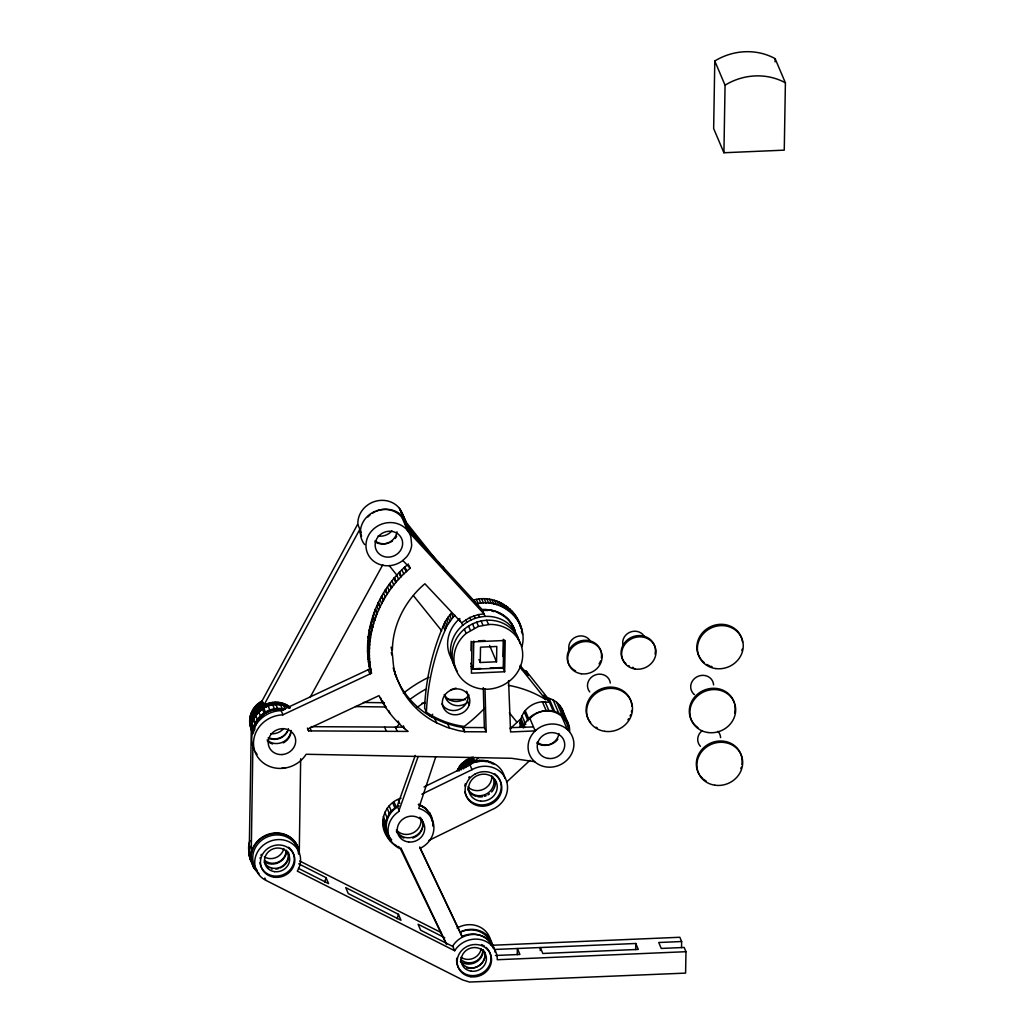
<?xml version="1.0" encoding="UTF-8"?>
<svg xmlns="http://www.w3.org/2000/svg" width="1034" height="1034" viewBox="0 0 1034 1034"><rect width="100%" height="100%" fill="white"/><g stroke="black" fill="none" stroke-linecap="round" stroke-linejoin="round"><path stroke-width="1.5" d="M393.566 669.244L396.591 677.49C392.196 667.809 393.67 656.874 391.098 647.103M254.286 750.012A28.784 26.419 -23 0 1 280.977 710.616L369.694 669.011C361.305 630.339 378.198 588.785 408.391 564.008M534.668 761.696L511.649 758.297L306.142 754.264A28.784 26.419 -23 0 1 256.91 755.776A28.784 26.419 -23 0 1 282.773 714.856L371.49 673.25C363.102 634.579 379.995 593.025 410.188 568.248L408.986 565.417M249.181 853.903L251.301 729.384C250.15 710.772 273.441 697.743 289.029 707.45M259.043 873.769L253.446 867.009L251.159 858.569L252.878 746.419M249.892 846.096L249.052 850.517L251.21 855.609A24.364 22.36 -23 0 1 275.587 833.391A24.364 22.36 -23 0 1 299.253 853.528L300.674 758.749M470.974 650.761L471.142 641.351M503.752 639.723L503.274 667.951L473.288 669.244L473.766 641.015M480.254 662.497L480.513 647.168L496.785 646.47L496.527 661.799L480.254 662.497L478.988 659.524M503.054 656.564L503.338 639.348M504.67 671.764L505.199 640.473L471.956 641.894L471.426 673.186L504.67 671.764L502.86 667.512L490.206 668.067M517.271 954.64L517.388 948.514L519.908 954.447L495.467 955.494M540.252 950.595L540.304 947.532L542.824 953.477L638.301 949.419L635.781 943.486L494.472 949.483A23.213 21.3 -23 0 0 475.73 934.516A23.213 21.3 -23 0 0 452.698 946.084L454.676 950.75A23.213 21.3 -23 0 1 480.642 939.609A23.213 21.3 -23 0 1 497.264 959.733L685.969 951.707L685.594 973.11L469.501 982.054L462.547 979.883L265.841 880.335L264.859 878.008M635.677 949.6L635.781 943.486M681.535 947.635L681.639 941.522L679.842 937.269L491.15 945.309M714.791 61.032L713.654 128.565L723.916 152.748L784.263 150.15L785.401 82.849L775.138 58.667L773.432 57.736A58.02 53.251 -23 0 0 716.123 60.205L714.791 61.032L725.067 85.215L723.916 152.748M775.086 61.872L775.138 58.667M252.025 730.534C246.182 720 251.727 706.106 262.209 700.949L264.911 707.308L258.888 711.819L255.295 716.523L252.593 710.164M253.175 732.15C253.136 716.497 270.611 704.942 285.242 709.324L283.445 705.085M249.31 855.376L249.052 850.517M432.781 826.076L432.871 823.116L432.884 824.602M249.233 850.943L249.504 847.557M384.958 824.589L385.449 821.642M396.513 845.683C379.568 837.992 382.916 812.155 399.124 805.835M520.128 726.837C519.495 720.569 521.899 714.21 526.112 709.608A23.213 21.3 -23 0 1 542.062 701.789L549.481 702.241L543.729 695.236M387.905 837.734C376.971 823.788 384.609 803.004 401.063 798.183M521.963 646.638C529.188 620.361 500.598 596.657 475.614 604.192M324.779 882.041L326.072 877.685L298.736 863.855M397.146 918.67L398.452 914.302L345.744 887.637L348.264 893.57L400.972 920.247L398.452 914.302M391.679 839.802A23.213 21.3 -23 0 1 396.772 807.438L415.254 755.427M446.559 944.546L400.481 848.875A23.213 21.3 -23 0 1 398.581 811.677L418.085 756.668M431.592 717.299L432.626 714.274M435.702 757.004L418.731 808.355A23.213 21.3 -23 0 1 433.879 826.722A23.213 21.3 -23 0 1 420.76 848.022L420.114 848.319L461.978 936.442L462.767 936.08A23.213 21.3 -23 0 1 485.437 938.006M426.409 712.232L424.599 707.98A256.264 235.183 -23 0 1 441.324 630.533L445.279 621.46L451.251 613.02L453.06 617.259L447.089 625.699L443.134 634.773A256.264 235.183 -23 0 0 426.409 712.232A92.84 85.202 -23 0 0 464.214 726.45A167.069 153.329 -23 0 0 484.571 708.277M456.666 771.235L461.423 763.842L470.108 757.935L471.53 757.405L473.688 762.497L481.094 761.179A23.213 21.3 -23 0 1 487.001 761.774M407.474 528.917L406.052 522.105L399.473 508.379A23.213 21.3 -23 0 0 377.151 500.857L375.678 501.206A23.213 21.3 -23 0 0 357.854 523.863L261.99 701.065L264.691 707.424M310.071 697.407L382.8 564.758M389.301 813.357L391.291 810.94M453.06 617.259L454.882 615.385M510.085 728.763L521.058 718.63L524.845 727.548M533.079 726.941L510.331 727.652M506.634 782.027L529.977 760.326M478.328 757.935L474.774 761.205L480.732 760.326A23.213 21.3 -23 0 1 490.788 762.316M473.688 762.497L464.641 767.874L462.482 762.782M459.846 618.552L458.657 619.599A34.807 31.951 -23 0 0 451.574 658.813M518.435 639.671A34.807 31.951 -23 0 0 486.226 616.367C477.126 616.652 468.247 620.232 461.539 626.384A34.807 31.951 -23 0 0 455.567 667.382M520.05 643.484A34.807 31.951 -23 0 0 487.854 620.193C478.755 620.465 469.875 624.058 463.154 630.197A34.807 31.951 -23 0 0 457.196 671.195M466.14 633.403L464.951 634.449A34.807 31.951 -23 0 0 456.459 670.872A34.807 31.951 -23 0 0 489.224 689.109C498.259 688.282 506.957 684.185 513.265 677.632A34.807 31.951 -23 0 0 520.167 642.786A34.807 31.951 -23 0 0 489.651 624.433L478.535 626.397L466.14 633.403L464.344 629.163M417.219 707.411L418.654 706.312A110.237 101.177 -23 0 1 424.599 702.267M402.833 560.467L402.136 560.997A23.213 21.3 -23 0 1 391.007 565.52L389.521 565.688A23.213 21.3 -23 0 1 373.119 560.751L372.072 559.821A23.213 21.3 -23 0 1 365.958 546.107L365.971 544.698A23.213 21.3 -23 0 1 382.334 523.889A23.213 21.3 -23 0 1 407.59 530.61L409.167 532.937A23.291 21.352 -16.3 0 1 410.86 536.749L411.687 545.086A22.502 20.822 -17.9 0 1 410.795 549.274A22.283 20.667 -18.7 0 1 409.05 553.268A22.102 20.551 -19.6 0 1 406.543 556.925L402.833 560.467L410.188 568.248M462.728 625.35L461.642 622.804L469.811 617.492L478.419 614.597L483.977 613.886L407.667 530.739L402.006 517.465A23.213 21.3 -23 0 0 376.751 510.731A23.213 21.3 -23 0 0 360.388 531.541L360.388 532.949A23.213 21.3 -23 0 0 364.601 544.582M472.551 762.756A23.006 21.119 -23 0 0 469.694 764.152L468.389 765.057L466.256 759.9M468.557 765.483L469.875 764.578L424.005 786.977M725.067 85.215L726.385 84.387A58.02 53.251 -23 0 1 783.694 81.919L785.401 82.849M290.412 707.463C283.161 701.168 272.02 700.677 263.799 705.304L359.742 529.511A23.213 21.3 -23 0 0 361.642 536.194M421.859 794.177L472.034 769.671A23.006 21.119 -23 0 1 476.39 767.706A24.364 22.36 -23 0 1 505.355 778.24A24.364 22.36 -23 0 1 496.242 807.373A23.006 21.119 -23 0 1 492.016 809.596L428.942 840.396M461.978 936.442L460.169 932.203L460.97 931.841A23.213 21.3 -23 0 1 491.163 943.654M280.059 702.59L280.964 704.71L275.018 704.387L269.099 705.537L268.194 703.404M522.248 631.903C518.745 609.75 495.764 593.865 473.818 599.953L475.02 602.77M569.631 731.465C570.329 718.927 557.843 709.117 545.849 710.707A23.213 21.3 -23 0 0 535.806 713.874M408.016 529.925A23.213 21.3 -23 0 0 406.621 527.508L405.871 526.5L482.18 609.646L483.343 609.582A34.807 31.951 -23 0 1 514.984 630.869M478.496 640.809L484.817 640.537M471.207 668.882L480.707 668.468M281.868 768.197L284.828 768.068M681.639 941.522L658.723 942.504L661.243 948.436L684.172 947.467L685.969 951.707M311.118 726.669L403.195 727.161M396.798 678.446L399.163 683.487A92.84 85.202 -23 0 0 434.797 718.63L445.447 723.193L456.692 726.359L463.09 727.484L484.351 727.6L486.161 731.839L464.886 731.723L458.489 730.599L447.257 727.432L436.594 722.869A92.84 85.202 -23 0 1 417.891 709.906L413.871 705.938A92.84 85.202 -23 0 1 400.959 687.739L394.794 673.237M308.636 730.896L408.107 731.426C395.751 722.003 385.747 709.595 378.987 695.624L307.796 729.009L308.636 730.896L307.434 728.065M447.515 699.398L465.274 699.643M363.361 702.461L384.351 702.745M421.872 703.262L425.103 703.314M355.476 706.571L386.147 706.985M522.338 669.877L526.371 671.234L547.671 698.002C555.568 699.682 562.315 706.067 563.737 714.106M288.124 705.757L289.029 707.876L282.398 705.033L281.507 702.9M418.731 804.194L425.245 807.877L430.196 813.836L429.407 812.608M418.912 804.62L426.357 808.846M397.832 846.419L399.24 846.988M299.77 861.038L441.402 932.707M444.749 937.735L418.111 924.254L420.631 930.199L452.879 946.511M298.387 868.327L328.592 883.618L326.072 877.685M454.676 950.75L297.301 871.119A23.213 21.3 -23 0 0 289.442 841.999A23.213 21.3 -23 0 0 257.983 851.215A23.213 21.3 -23 0 0 265.841 880.335M544.104 695.494L545.525 699.488A110.237 101.177 -23 0 0 508.289 685.309M392.377 655.569L391.175 652.738M461.642 622.804L424.871 583.771C405.574 600.069 392.597 624.704 392.403 650.037M509.335 712.762L517.065 722.352M389.159 565.546L397.25 575.576M413.419 595.662L441.712 630.805M404.63 520.309L435.766 559.42M437.77 561.94L439.786 564.461M520.128 665.392L528.167 675.473L526.371 671.234M427.507 551.019L405.431 523.294L405.496 524.251M519.818 666.969L545.9 699.734M251.288 860.042L249.129 854.95L250.655 860.585L253.718 865.574M387.323 834.567L383.743 828.234M399.473 508.379L406.052 522.105M402.084 517.582L402.833 518.59A23.213 21.3 -23 0 1 406.129 527.689M382.619 701.13L384.079 703.508M430.015 813.409L432.018 817.804L433.052 823.542M419.688 846.975L460.169 932.203M400.817 847.815L446.132 943.202M561.876 708.665L568.131 723.257M564.357 715.567L569.32 727.264M559.704 705.317L565.288 718.475M556.719 702.332L562.302 715.476M561.721 716.355L567.304 729.5M553.138 699.979L558.722 713.137M517.246 618.461L520.968 627.186M516.056 616.329L517.853 620.581M519.895 625.273L521.692 629.512M514.699 614.286L516.509 618.539M513.213 612.348L515.01 616.587M521.42 631.49L522.622 634.32M549.093 698.364L554.676 711.521M511.584 610.499L513.381 614.752M509.827 608.78L511.623 613.02M547.671 698.002L553.255 711.146M507.94 607.165L509.736 611.404M505.936 605.678L507.733 609.931M503.829 604.334L505.626 608.574M545.06 701.698L548.847 710.604M501.619 603.119L503.429 607.359M542.398 701.776L546.185 710.681M499.332 602.047L501.128 606.299M496.953 601.129L498.763 605.368M494.511 600.366L496.32 604.606M492.016 599.746L493.813 603.998M489.47 599.293L491.266 603.533M486.885 598.996L488.694 603.249M484.274 598.867L486.083 603.106M481.663 598.893L483.46 603.132M529.602 717.751L535.185 730.909L510.589 731.969L508.547 680.592M479.026 599.087L480.836 603.326M525.233 710.616L529.02 719.522L529.899 718.514A23.213 21.3 -23 0 1 534.513 714.649M482.18 609.646L485.062 616.432M486.678 620.258L488.475 624.497M476.416 599.436L478.212 603.675M524.225 711.909L528.012 720.814M522.002 715.709L525.776 724.614M478.419 614.597L479.505 617.143M481.12 620.956L482.917 625.208M489.599 645.462L496.527 661.799M520.386 720.75L522.907 726.682M520.102 722.611L521.989 727.07M474.037 615.786L475.11 618.332M476.739 622.145L478.535 626.397M469.811 617.492L470.897 620.038M472.512 623.864L474.309 628.103M465.83 619.702L466.916 622.248M468.531 626.061L470.328 630.301M442.979 566.361L444.775 570.6M459.174 618.616L460.376 621.447M470.767 663.298L473.288 669.244M449.557 614.997L451.354 619.237M447.981 617.078L449.79 621.318M401.05 510.693L406.53 523.411M400.3 509.503L406.905 524.755M404.036 518.693L407.189 526.125M446.559 619.224L448.355 623.476M405.483 523.062L407.409 527.96M445.279 621.46L447.089 625.699M444.155 623.76L445.964 628M443.185 626.113L444.995 630.352M467.407 700.638L469.203 704.878M404.889 566.916L406.685 571.156M404.565 567.227L406.362 571.479M404.346 567.408L406.155 571.66M401.942 569.786L403.738 574.038M399.525 572.151L401.321 576.39M479.375 760.404L479.737 761.244M479.233 760.404L479.595 761.257M399.279 572.422L401.076 576.662M399.008 572.681L400.817 576.92M477.734 760.585L478.096 761.425M463.09 727.484L464.886 731.723M462.495 727.406L464.305 731.658M476.247 760.843L476.609 761.696M396.772 575.188L398.568 579.428M472.977 756.953L475.136 762.045M394.497 577.696L396.306 581.935M394.277 577.967L396.074 582.22M394.032 578.239L395.828 582.491M470.108 757.935L472.267 763.027M468.712 758.542L470.871 763.635M391.951 580.875L393.76 585.115M469.694 764.152L472.034 769.671M467.368 759.24L469.526 764.333M466.063 760.016L468.221 765.108M389.857 583.499L391.666 587.739M389.65 583.796L391.459 588.036M464.809 760.869L466.967 765.961M389.43 584.081L391.227 588.32M447.735 723.916L449.531 728.156M463.62 761.787L465.778 766.879M387.53 586.834L389.327 591.073M461.423 763.842L463.581 768.934M460.427 764.953L462.043 768.766M385.617 589.561L387.414 593.8M357.945 524.781L361.228 532.523M385.423 589.871L387.233 594.111M385.217 590.168L387.026 594.408M459.51 766.116L461.125 769.942M458.669 767.344L459.742 769.891M383.511 593.012L385.307 597.251M457.907 768.598L458.993 771.144M434.797 718.63L436.594 722.869M381.779 595.855L383.588 600.095M381.611 596.166L383.42 600.405M381.43 596.476L383.226 600.715M429.278 714.533L429.821 715.799M379.917 599.41L381.714 603.649M378.379 602.331L380.176 606.583M378.237 602.667L380.034 606.906M378.069 602.977L379.866 607.216M376.751 605.989L378.56 610.228M375.42 608.987L377.216 613.227M375.303 609.323L377.1 613.563M375.161 609.646L376.958 613.886M374.049 612.723L375.846 616.962M372.925 615.786L374.722 620.025M372.822 616.122L374.618 620.361M372.705 616.458L374.502 620.697M393.166 667.899L394.962 672.152M371.801 619.573L373.61 623.825M370.883 622.701L372.692 626.94M370.805 623.037L372.615 627.276M370.715 623.373L372.511 627.612M370.03 626.526L371.826 630.779M369.332 629.693L371.077 634.269M369.203 630.378L370.999 634.617M368.737 633.558L370.547 637.797M368.259 636.737L370.056 640.977M368.233 637.073L370.03 641.326M368.182 637.422L369.978 641.662M367.936 640.615L369.733 644.854M403.376 725.803L404.578 728.634M367.665 643.794L369.474 648.047M367.665 644.143L369.461 648.383M367.639 644.492L369.435 648.732M367.613 647.672L369.422 651.911M398.129 721.06L399.331 723.89M367.574 650.864L369.371 655.104M367.6 651.2L369.397 655.44M367.587 651.549L369.397 655.789M367.794 654.716L369.59 658.955M367.975 657.882L369.771 662.122M368.014 658.219L369.836 662.807M368.453 661.695L370.262 665.935M388.771 710.591L389.973 713.421M368.854 664.836L370.663 669.076M395.44 727.122L397.237 731.361M368.918 665.172L370.767 669.748M369.603 668.597L371.49 673.25M384.687 704.917L385.876 707.747M380.409 697.562L382.218 701.802M368.169 669.735L369.965 673.974M384.583 727.057L386.38 731.309M398.193 799.579L399.822 803.405M397.586 806.934L399.382 811.186M393.967 801.802L396.319 807.321M392.661 802.707L395.001 808.226M389.133 805.848L391.472 811.367M387.143 808.265L389.482 813.784M384.79 812.246L387.13 817.765M383.291 816.55L385.63 822.056M382.787 819.497L385.139 825.016M389.379 838.509L390.542 841.262M382.813 823.943L385.152 829.449M310.11 728.078L311.312 730.909M286.896 705.02L287.801 707.14M285.617 704.361L286.521 706.493M284.285 703.792L285.19 705.912M282.915 703.301L283.807 705.421M280.421 704.438L282.217 708.691M278.598 702.37L279.503 704.49M281.17 710.616L282.98 714.856M277.112 702.241L278.017 704.374M275.626 702.215L276.517 704.335M275.729 704.206L277.526 708.458M274.113 702.267L275.018 704.387M272.614 702.422L273.519 704.542M272.575 704.542L274.385 708.781M271.128 702.655L272.032 704.774M269.654 702.991L270.546 705.11M267.974 705.744L269.771 709.983M266.759 703.921L267.664 706.041L266.268 706.636L265.363 704.516M263.644 707.76L265.441 712.012M260.891 701.698L263.592 708.057M259.624 702.538L264.084 712.853M258.41 703.443L261.111 709.802M257.272 704.413L259.973 710.772M256.186 705.446L258.888 711.819M258.59 711.586L260.387 715.825M255.165 706.545L257.867 712.917M254.235 707.708L256.936 714.067M253.369 708.91L256.07 715.269M255.54 715.14L257.337 719.38M251.895 711.457L254.597 717.816M251.301 712.788L254.002 719.147L253.485 720.504L250.784 714.132M253.252 719.16L255.049 723.399M250.37 715.515L253.072 721.874M250.034 716.911L252.516 724.679L249.814 718.32M251.805 723.464L253.614 727.703M249.685 719.729L251.844 724.821M251.52 724.937L253.33 729.177M249.646 721.15L251.805 726.243M249.711 722.546L251.882 727.639M249.879 723.942L252.037 729.035M250.138 725.325L251.766 729.138M250.499 726.669L251.585 729.216M251.301 729.384L253.097 733.623M248.974 852.003L251.184 857.083M249 853.477L251.159 858.569M254.261 866.854L255.876 870.667M249.362 856.398L251.52 861.49M252.813 864.411L254.984 869.504M252.012 863.183L254.17 868.276M249.698 857.832L253.446 867.009M402.265 513.187L403.415 517.22M485.011 688.683L486.161 731.839M483.292 687.636L484.351 727.6M590.608 722.611A23.213 21.3 -23 0 1 601.297 688.851A23.213 21.3 -23 0 1 631.929 706.3M631.709 710.526A23.213 21.3 -23 0 1 631.438 711.935M630.611 714.701A23.213 21.3 -23 0 1 630.068 716.045M628.698 718.63A23.213 21.3 -23 0 1 627.884 719.858M597.238 727.871A23.213 21.3 -23 0 1 595.985 727.186M589.729 691.901A11.607 10.65 -23 0 1 594.718 675.163A11.607 10.65 -23 0 1 610.331 683.035M704.4 662.781A23.213 21.3 -23 0 1 709.311 627.341A23.213 21.3 -23 0 1 742.567 642.114M742.205 649.145A23.213 21.3 -23 0 1 741.843 650.541M712.077 666.659A23.213 21.3 -23 0 1 710.681 666.219M709.324 665.702A23.213 21.3 -23 0 1 706.752 664.397M699.204 774.233A23.213 21.3 -23 0 1 715.127 741.624A23.213 21.3 -23 0 1 741.921 764.436M741.288 767.228A23.213 21.3 -23 0 1 740.822 768.598M706.196 781.084A23.213 21.3 -23 0 1 703.844 779.468M702.771 778.55A23.213 21.3 -23 0 1 699.966 775.41M717.893 731.348A11.607 10.65 -23 0 1 720.595 737.643M700.419 746.315A11.607 10.65 -23 0 1 702.319 730.573M692.961 722.701A23.213 21.3 -23 0 1 703.094 690.634A23.213 21.3 -23 0 1 734.463 703.34M734.786 704.71A23.213 21.3 -23 0 1 734.644 713.124M697.976 727.613A23.213 21.3 -23 0 1 693.814 723.8M692.121 691.953A11.607 10.65 -23 0 1 698.997 675.952A11.607 10.65 -23 0 1 713.589 684.935M694.447 694.564A11.607 10.65 -23 0 1 693.904 694.111M693.4 693.62A11.607 10.65 -23 0 1 692.509 692.534M569.295 650.644A11.607 10.65 -23 0 1 575.99 636.931A11.607 10.65 -23 0 1 590.569 641.494M575.511 670.846A17.41 15.975 -23 0 1 574.103 644.079A17.41 15.975 -23 0 1 601.025 651.562M601.271 652.583A17.41 15.975 -23 0 1 601.361 657.844M600.547 660.959A17.41 15.975 -23 0 1 600.134 661.967M599.642 662.962A17.41 15.975 -23 0 1 599.1 663.918M623.218 645.94A11.607 10.65 -23 0 1 629.564 632.381A11.607 10.65 -23 0 1 644.143 636.181M625.919 663.725A17.41 15.975 -23 0 1 633.545 636.492A17.41 15.975 -23 0 1 655.078 654.186M633.558 667.589A17.41 15.975 -23 0 1 632.485 667.318M629.435 666.142A17.41 15.975 -23 0 1 628.491 665.625M396.022 727.897A110.237 101.177 -23 0 1 399.667 723.554M450.553 689.833A110.237 101.177 -23 0 1 456.059 688.114M409.477 699.798A121.844 111.827 -23 0 1 425.426 689.355M492.081 762.963A23.213 21.3 -23 0 1 494.511 764.475M488.423 762.148A23.213 21.3 -23 0 1 489.806 762.614M491.137 763.17A23.213 21.3 -23 0 1 492.442 763.803M367.897 516.987A23.213 21.3 -23 0 1 370.094 514.945M372.537 513.174A23.213 21.3 -23 0 1 375.2 511.701M376.583 511.093A23.213 21.3 -23 0 1 379.465 510.111L380.926 509.762A23.213 21.3 -23 0 1 403.26 517.284M403.376 693.258A121.844 111.827 -23 0 1 428.916 677.218M492.895 776.961A13.92 12.783 -23 0 1 486.058 794.164A13.92 12.783 -23 0 1 467.975 789.33M491.796 775.901A13.92 12.783 -23 0 1 483.485 789.265A13.92 12.783 -23 0 1 467.833 786.913M396.655 536.297A13.92 12.783 -23 0 1 396.203 537.06M395.699 537.783A13.92 12.783 -23 0 1 395.143 538.481M392.506 540.937A13.92 12.783 -23 0 1 390.167 542.333M389.327 542.695A13.92 12.783 -23 0 1 386.729 543.496L385.837 543.651A13.92 12.783 -23 0 1 375.096 540.795M391.899 530.843A13.92 12.783 -23 0 1 383.485 535.858L382.593 536.013A13.92 12.783 -23 0 1 378.121 535.974M557.856 739.142A13.92 12.783 -23 0 1 557.3 739.84M556.706 740.512A13.92 12.783 -23 0 1 555.387 741.74M554.676 742.283A13.92 12.783 -23 0 1 537.253 742.141M288.396 729.086A13.92 12.783 -23 0 1 276.453 738.754L275.548 738.858A13.92 12.783 -23 0 1 268.646 737.656M283.639 728.569A13.92 12.783 -23 0 1 270.701 733.726M257.091 754.381A28.784 26.419 -23 0 1 255.114 751.537M473.107 667.951A23.213 21.3 -23 0 1 470.638 666.491M291.006 730.392A13.92 12.783 -23 0 1 281.946 742.49A13.92 12.783 -23 0 1 267.095 739.917M254.661 729.901A22.981 21.094 -23 0 1 254.855 728.505M255.514 725.739A22.981 21.094 -23 0 1 255.993 724.395M256.548 723.063A22.981 21.094 -23 0 1 283.768 709.776M396.966 531.747A13.92 12.783 -23 0 1 375.071 541.855M567.912 727.07A23.213 21.3 -23 0 0 530.403 717.014L529.292 718.035A23.213 21.3 -23 0 0 523.294 728.014M568.157 728.453A23.213 21.3 -23 0 1 568.286 729.849M559.006 733.545A13.92 12.783 -23 0 1 536.853 743.084M466.644 691.242A13.92 12.783 -23 0 1 467.523 700.264L467.265 701.091A13.92 12.783 -23 0 1 455.063 710.461A13.92 12.783 -23 0 1 441.88 703.96M480.823 609.802A33.657 30.891 -23 0 1 514.932 631.167M505.225 617.117A33.657 30.891 -23 0 1 515.294 632.007M483.356 610.474A33.657 30.891 -23 0 1 487.699 610.512M491.951 611.094A33.657 30.891 -23 0 1 494.032 611.585M498.039 612.942A33.657 30.891 -23 0 1 503.545 615.902M418.318 804.542A23.213 21.3 -23 0 1 431.953 821.086M486.575 938.859A23.213 21.3 -23 0 1 490.426 942.943M492.468 946.588A23.213 21.3 -23 0 1 492.972 947.894M468.971 694.913A14.502 13.313 -23 0 1 444.219 694.525M466.761 703.055A14.502 13.313 -23 0 1 444.723 694.615M484.83 952.12A13.959 12.809 -23 0 1 466.748 967.863M483.24 949.548A13.959 12.809 -23 0 1 475.485 962.434A13.959 12.809 -23 0 1 460.311 961.336M422.079 819.6A13.92 12.783 -23 0 1 414.388 836.519A13.92 12.783 -23 0 1 396.617 830.871M420.773 818.14A13.92 12.783 -23 0 1 413.005 832.926A13.92 12.783 -23 0 1 396.397 830.031M496.255 775.048A18.573 17.048 -23 0 1 491.085 802.63A18.573 17.048 -23 0 1 464.822 791.579M464.809 785.969A18.573 17.048 -23 0 1 465.339 783.733M468.699 777.594A18.573 17.048 -23 0 1 469.488 776.689M494.498 773.613A18.573 17.048 -23 0 1 495.402 774.298M474.037 762.187A24.364 22.36 -23 0 1 504.851 778.266M420.993 818.566A13.92 12.783 -23 0 1 422.596 827.459M422.402 828.299A13.92 12.783 -23 0 1 421.032 831.504M420.567 832.241A13.92 12.783 -23 0 1 418.201 834.929M417.503 835.511A13.92 12.783 -23 0 1 416.78 836.041M416.017 836.545A13.92 12.783 -23 0 1 415.229 836.984M414.401 837.385A13.92 12.783 -23 0 1 412.708 838.031M403.88 838.031A13.92 12.783 -23 0 1 403.053 837.734M401.489 836.984A13.92 12.783 -23 0 1 400.765 836.532M400.068 836.041A13.92 12.783 -23 0 1 399.408 835.498M397.211 832.952A13.92 12.783 -23 0 1 396.41 831.491M419.985 817.222A13.92 12.783 -23 0 1 420.515 817.868M495.247 780.36A14.502 13.313 -23 0 1 494.847 786.486M494.549 787.339A14.502 13.313 -23 0 1 493.774 788.994M493.308 789.782A14.502 13.313 -23 0 1 491.615 791.979M489.509 793.854A14.502 13.313 -23 0 1 487.919 794.888M486.213 795.715A14.502 13.313 -23 0 1 484.416 796.335M482.568 796.736A14.502 13.313 -23 0 1 477.915 796.736M476.118 796.335A14.502 13.313 -23 0 1 471.362 793.854M470.69 793.272A14.502 13.313 -23 0 1 470.069 792.651M469.501 791.979A14.502 13.313 -23 0 1 467.717 788.994M288.46 852.313A13.92 12.783 -23 0 1 288.344 859.008M288.072 859.836A13.92 12.783 -23 0 1 286.431 862.938M285.888 863.649A13.92 12.783 -23 0 1 283.316 866.143M282.566 866.673A13.92 12.783 -23 0 1 280.175 867.965M278.456 868.586A13.92 12.783 -23 0 1 275.794 869.116M272.213 869.051A13.92 12.783 -23 0 1 271.335 868.896M268.827 868.108A13.92 12.783 -23 0 1 268.039 867.746M286.702 850.543A13.92 12.783 -23 0 1 278.831 862.485A13.92 12.783 -23 0 1 264.407 861.774M251.727 730.805A24.053 22.076 -23 0 1 253.537 719.25M254.196 717.893A24.053 22.076 -23 0 1 268.065 706.015M269.564 705.524A24.053 22.076 -23 0 1 272.614 704.826M274.165 704.619A24.053 22.076 -23 0 1 288.861 707.695M251.495 852.223A24.364 22.36 -23 0 1 276.983 832.952A24.364 22.36 -23 0 1 299.072 853.115M251.029 855.183A24.364 22.36 -23 0 1 251.21 853.696M251.779 731.814A24.053 22.076 -23 0 1 262.933 707.993A24.053 22.076 -23 0 1 289.934 708.07M253.692 732.124A23.743 21.792 -23 0 1 253.757 730.676M253.937 729.229A23.743 21.792 -23 0 1 283.575 709.518M254.118 729.655A23.743 21.792 -23 0 1 283.755 709.944M291.071 730.948A13.92 12.783 -23 0 1 287.517 739.62M286.896 740.266A13.92 12.783 -23 0 1 284.777 741.973M284.014 742.451A13.92 12.783 -23 0 1 283.213 742.89M272.692 743.989A13.92 12.783 -23 0 1 271.037 743.407M270.249 743.045A13.92 12.783 -23 0 1 268.775 742.166M268.09 741.662A13.92 12.783 -23 0 1 267.444 741.107M288.383 729.216A13.92 12.783 -23 0 1 268.09 737.94M460.401 932.022A23.213 21.3 -23 0 1 492.985 947.17M255.618 868.133A23.213 21.3 -23 0 1 267.25 836.933A23.213 21.3 -23 0 1 297.908 849.974M298.219 851.344A23.213 21.3 -23 0 1 298.567 854.123M257.246 870.408A23.213 21.3 -23 0 1 256.393 869.297M288.654 847.247A17.41 15.975 -23 0 1 284.957 873.833A17.41 15.975 -23 0 1 260.012 862.731M260.09 858.504A17.41 15.975 -23 0 1 260.297 857.444M260.917 855.376A17.41 15.975 -23 0 1 261.331 854.368M486.07 947.39A17.41 15.975 -23 0 1 479.181 974.48A17.41 15.975 -23 0 1 456.769 958.169M481.547 944.546A17.41 15.975 -23 0 1 482.542 944.986M483.485 945.503A17.41 15.975 -23 0 1 484.39 946.071M484.093 950.996A12.77 11.71 -23 0 1 476.997 966.803A12.77 11.71 -23 0 1 460.634 961.077M286.095 850.103A12.77 11.71 -23 0 1 278.508 862.007A12.77 11.71 -23 0 1 264.433 860.185M457.093 928.067A23.213 21.3 -23 0 1 490.465 939.751M490.775 941.108A23.213 21.3 -23 0 1 490.995 942.491M287.387 851.46A12.77 11.71 -23 0 1 280.679 867.087A12.77 11.71 -23 0 1 264.265 862.227M494.924 950.866A23.213 21.3 -23 0 1 495.144 952.249M481.237 948.566A12.77 11.71 -23 0 1 460.931 957.29M482.8 949.639A12.77 11.71 -23 0 1 474.839 961.71A12.77 11.71 -23 0 1 460.595 959.177M283.846 848.539A12.77 11.71 -23 0 1 264.342 856.915M249.685 854.601A23.213 21.3 -23 0 1 249.944 840.72M375.807 540.937L375.549 541.764A13.92 12.783 -23 0 0 388.603 557.132A13.92 12.783 -23 0 0 402.342 540.717L402.123 539.916A13.92 12.783 -23 0 0 389.159 531.23A13.92 12.783 -23 0 0 375.807 540.937M469.333 704.503L469.061 705.33A13.92 12.783 -23 0 1 450.708 714.067A13.92 12.783 -23 0 1 443.767 696.748L444.206 695.985A13.92 12.783 -23 0 1 461.423 689.613A13.92 12.783 -23 0 1 469.333 704.503M535.974 730.172L534.875 731.193A23.213 21.3 -23 0 0 534.151 761.218A23.213 21.3 -23 0 0 565.986 761.024L567.084 760.003A23.213 21.3 -23 0 0 567.821 729.978A23.213 21.3 -23 0 0 535.974 730.172M474.748 774.259L473.714 774.88A18.573 17.048 -23 0 0 466.773 797.085A18.573 17.048 -23 0 0 488.849 805.111L489.987 804.672A18.573 17.048 -23 0 0 500.146 780.786A18.573 17.048 -23 0 0 474.748 774.259M282.101 754.549L281.313 754.587A13.92 12.783 -23 0 1 270.197 735.588A13.92 12.783 -23 0 1 293.863 734.489A13.92 12.783 -23 0 1 282.217 754.549L282.101 754.549M604.735 731.322A23.213 21.3 -23 0 0 631.386 702.099A23.213 21.3 -23 0 0 592.572 696.477A23.213 21.3 -23 0 0 604.735 731.322M715.502 668.546A23.213 21.3 -23 0 0 742.154 639.309A23.213 21.3 -23 0 0 703.34 633.7A23.213 21.3 -23 0 0 715.502 668.546M714.946 785.22A23.213 21.3 -23 0 0 741.598 755.996A23.213 21.3 -23 0 0 702.784 750.374A23.213 21.3 -23 0 0 714.946 785.22M707.941 732.511A23.213 21.3 -23 0 0 734.592 703.288A23.213 21.3 -23 0 0 695.779 697.666A23.213 21.3 -23 0 0 707.941 732.511M581.263 673.754A17.41 15.975 -23 0 0 601.258 651.834A17.41 15.975 -23 0 0 572.138 647.62A17.41 15.975 -23 0 0 581.263 673.754M635.186 669.05A17.41 15.975 -23 0 0 655.181 647.129A17.41 15.975 -23 0 0 626.061 642.915A17.41 15.975 -23 0 0 635.186 669.05M548.085 758.413A13.92 12.783 -23 0 0 564.086 740.874A13.92 12.783 -23 0 0 540.782 737.5A13.92 12.783 -23 0 0 548.085 758.413M408.676 841.986A13.92 12.783 -23 0 0 423.875 823.839A13.92 12.783 -23 0 0 400.391 821.461A13.92 12.783 -23 0 0 408.676 841.986M480.629 801.091A14.502 13.313 -23 0 0 496.307 782.092A14.502 13.313 -23 0 0 471.801 779.791A14.502 13.313 -23 0 0 480.629 801.091M470.832 976.742A17.41 15.975 -23 0 0 490.672 954.692A17.41 15.975 -23 0 0 461.513 950.673A17.41 15.975 -23 0 0 470.832 976.742M274.437 871.636A12.77 11.71 -23 0 0 289.106 855.57A12.77 11.71 -23 0 0 267.767 852.468A12.77 11.71 -23 0 0 274.437 871.636M471.142 971.172A12.77 11.71 -23 0 0 485.812 955.106A12.77 11.71 -23 0 0 464.46 952.004A12.77 11.71 -23 0 0 471.142 971.172M274.01 877.181A17.41 15.975 -23 0 0 294.018 855.273A17.41 15.975 -23 0 0 264.911 851.034A17.41 15.975 -23 0 0 274.01 877.181"/></g></svg>
